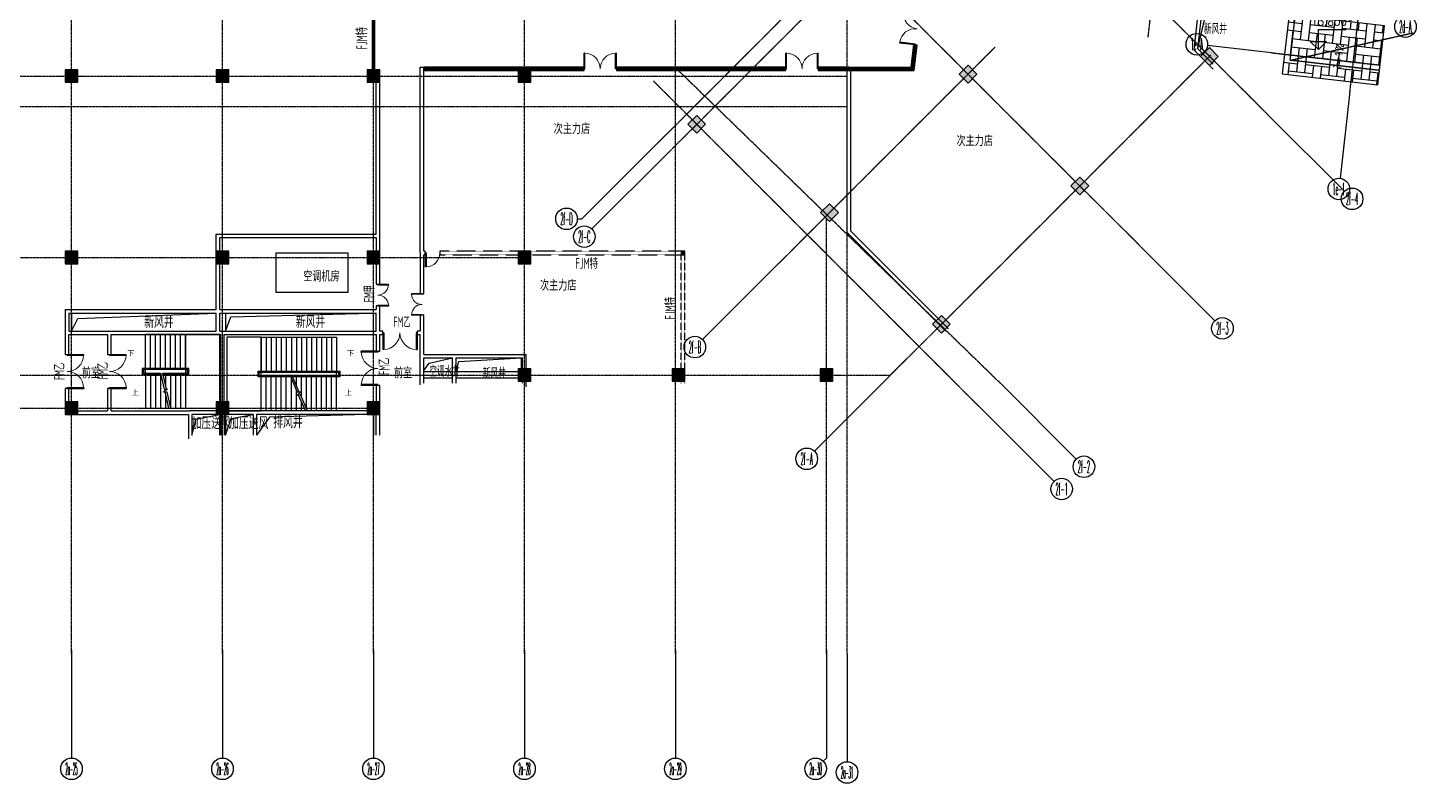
# Model space of a CAD drawing. Header units: metres. Extents: x -605703 to 859526, y 36355 to 746455.
# Drawn here: x -367043 to -289793, y 603033 to 645104 of the extents above; entities that cross this region are included whole.
import ezdxf
from ezdxf.enums import TextEntityAlignment as Align

# ---------------------------------------------------------------- set-up
doc = ezdxf.new("R2010")
doc.units = ezdxf.units.M
for name, pattern in [('2', [0.4, 0.3, -0.1]), ('CENTER2', [2.541, 1.587, -0.318, 0.318, -0.318]), ('DASH', [0.35, 0.25, -0.1])]:
    doc.linetypes.add(name, pattern=pattern)
for name, color, linetype in [('7', 8, 'Continuous'), ('AXIS', 3, 'Continuous'), ('AXIS_TEXT', 7, 'Continuous'), ('COLUMN', 2, 'Continuous'), ('DIM_ELEV', 3, 'Continuous'), ('DOTE', 251, 'CENTER2'), ('J-COLUMN', 7, 'Continuous'), ('J-STAIR', 163, 'Continuous'), ('J-TEXT', 7, 'Continuous'), ('j-WINDOW_TEXT', 7, 'Continuous'), ('j-防火卷帘', 66, 'Continuous'), ('PUB_DIM', 3, 'Continuous'), ('PUB_HATCH', 8, 'Continuous'), ('PUB_TEXT', 7, 'Continuous'), ('S-看线', 5, 'Continuous'), ('STAIR', 3, 'Continuous'), ('WALL', 2, 'Continuous'), ('WINDOW', 4, 'Continuous'), ('屋顶', 252, 'Continuous'), ('排水', 74, 'Continuous')]:
    doc.layers.add(name, color=color, linetype=linetype)
doc.styles.add('_TCH_AXIS', font='COMPLEX', dxfattribs={"bigfont": 'GBCBIG'})
doc.styles.add('_TCH_DIM', font='simplex_.ttf', dxfattribs={"bigfont": 'GBCBIG'})
doc.styles.add('COMPLEX', font='COMPLEX')
doc.styles.add('mobin', font='ros.shx', dxfattribs={"width": 0.55, "bigfont": 'hzdf2.shx'})
doc.styles.add('探索者', font='tssdeng.shx', dxfattribs={"width": 0.65, "bigfont": 'tssdchn.shx'})

# ---------------------------------------------------------------- blocks, each defined once
blk = doc.blocks.new('$DorLib2D$00000002')
at = {"color": 0}
for p, q in [((-0.5, 0), (-0.5, 0.4875)), ((-0.475, 0.4875), (-0.5, 0.4875)), ((-0.475, 0), (-0.475, 0.4875)), ((0.475, 0), (0.475, 0.4875)), ((0.475, 0.4875), (0.5, 0.4875)), ((0.5, 0), (0.5, 0.4875)), ((-0.5, 0), (-0.475, 0)), ((0.5, 0), (0.475, 0))]:
    blk.add_line(p, q, dxfattribs=at)
at = {"color": 0, "lineweight": 13}
for centre, start, end in [((-0.4875, 0), 0, 88.53072), ((0.4875, 0), 91.46928, 180)]:
    blk.add_arc(centre, 0.4875, start, end, dxfattribs=at)
blk = doc.blocks.new('_AXISO')
blk.add_circle((0, 0), 0.5)
at = {"layer": 'AXIS_TEXT', "style": 'COMPLEX', "width": 1.041667}
blk.add_attdef('A', text='', height=0.56, dxfattribs=at).set_placement((-0.25, -0.28), (0.25, -0.28), align=Align.FIT)
blk = doc.blocks.new('$TCHSYS$DOOR2D')
for p, q in [((0.45, 0.975), (0.5, 0.975)), ((0.45, 0), (0.45, 0.975)), ((0.5, 0), (0.5, 0.975)), ((0.5, 0), (0.45, 0))]:
    blk.add_line(p, q)
at = {"lineweight": 13}
blk.add_arc((0.475, 0), 0.975, 91.46928, 180, dxfattribs=at)
blk = doc.blocks.new('_FZH')
blk.add_lwpolyline([(-0.5, -0.5), (0.5, -0.5), (0.5, 0.5), (-0.5, 0.5)], close=True)
at = {"layer": 'PUB_HATCH'}
blk.add_solid([(-0.5, -0.5), (0.5, -0.5), (-0.5, 0.5), (0.5, 0.5)], dxfattribs=at)
blk = doc.blocks.new('A$C703A5871')
at = {"layer": 'WINDOW'}
h = blk.add_hatch(dxfattribs=at)
h.set_pattern_fill('编织材料', color=256, scale=900, style=0)
h.set_pattern_definition([(263.5006, (7588.5, 59541.85), (792.342, -996.09), [1350, -450]), (263.5006, (8035.6, 59490.9), (792.342, -996.09), [1350, -450]), (353.5006, (7984.7, 59043.8), (996.09, 792.342), [1350, -450]), (353.5006, (7933.75, 58596.7), (996.09, 792.342), [1350, -450])])
h.paths.add_polyline_path([(1862, -3533), (2236, -255), (546, -62), (546, -62), (-2881, 328), (-2881, 328), (-3080, 351), (-3454, -2928)])
blk.add_line((1930, -2937), (1941, -2838))
at = {"layer": 'DIM_ELEV'}
for p, q in [((-1184, 5684), (-1184, 6793)), ((-1184, 6793), (381, 6793)), ((-1184, 5684), (-1634, 6134)), ((-1634, 6134), (-734, 6134)), ((-1184, 5684), (-734, 6134)), ((-1448, -1569), (-1448, -459)), ((-1448, -459), (117, -459)), ((-1448, -1569), (-1898, -1119)), ((-1898, -1119), (-998, -1119)), ((-1448, -1569), (-998, -1119))]:
    blk.add_line(p, q, dxfattribs=at)
at = {"layer": 'WINDOW'}
for p, q in [((-2037, 232, 0), (-322, 15285, 0)), ((-1216, 15387, 0), (1715, 15053)), ((-1143, 130, 0), (572, 15183, 0)), ((0, 0), (1715, 15053)), ((1613, 14158), (-1318, 14492)), ((1511, 13264), (-1420, 13598)), ((1409, 12370), (-1522, 12704)), ((1307, 11476), (-1624, 11810)), ((1206, 10582), (-1726, 10915)), ((1104, 9687), (-1827, 10021)), ((1002, 8793), (-1929, 9127)), ((900, 7899), (-2031, 8233)), ((798, 7005), (-2133, 7339)), ((-2744, 1973, 0), (-2212, 6643, 0)), ((696, 6110), (-2235, 6444)), ((594, 5216), (-2337, 5550)), ((492, 4322), (-2439, 4656)), ((391, 3428), (-2541, 3762)), ((289, 2534), (-2642, 2868)), ((-2931, 334, 0), (-2739, 2023, 0)), ((187, 1639), (-2744, 1973)), ((85, 745), (-2846, 1079)), ((-3080, 351), (-3454, -2928)), ((2236, -255), (-3080, 351)), ((1862, -3533), (2236, -255)), ((-3454, -2928), (1862, -3533))]:
    blk.add_line(p, q, dxfattribs=at)
at = {"layer": 'WINDOW', "elevation": 0}
blk.add_lwpolyline([(-1216, 15387), (-2218, 6593)], dxfattribs=at)
at = {"layer": '排水'}
blk.add_circle((330, 119), 75, dxfattribs=at)
at = {"layer": 'PUB_TEXT', "style": '_TCH_DIM'}
for s, p in [('11.400', (-1502, 7018)), ('13.800', (-1845, -234))]:
    blk.add_text(s, height=421.4, dxfattribs=at).set_placement(p)

msp = doc.modelspace()

# ---------------------------------------------------------------- linework, layer by layer
at = {"layer": '7', "color": 252, "ltscale": 4, "extrusion": (-1.1827e-23, -1.32164e-09, 1), "elevation": 0}
msp.add_lwpolyline([(-349227, 630362), (-353227, 630362), (-353227, 632562), (-349227, 632562)], close=True, dxfattribs=at)
at = {"layer": 'AXIS', "extrusion": (-1.1827e-23, -1.32164e-09, 1)}
for p, q in [((-297841, 643712, 0), (-301405, 644118, 0)), ((-293480, 641560, 0), (-294032, 636722, 0)), ((-298029, 640244, 0), (-293786, 636002, 0)), ((-331977, 638706, 0), (-336220, 634463, 0)), ((-331412, 638140, 0), (-335654, 633898, 0)), ((-336468, 634463, 0), (-336220, 634463, 0)), ((-305242, 633032, 0), (-300999, 628789, 0)), ((-325260, 631988, 0), (-329502, 627746, 0)), ((-319037, 625766, 0), (-323280, 621523, 0)), ((-312949, 625324, 0), (-308706, 621082, 0)), ((-314187, 624087, 0), (-309944, 619844, 0)), ((-364609, 610437, 0), (-364609, 604437, 0)), ((-356209, 610437, 0), (-356209, 604437, 0)), ((-347809, 610437, 0), (-347809, 604437, 0)), ((-339409, 610437, 0), (-339409, 604437, 0)), ((-331009, 610437, 0), (-331009, 604437, 0)), ((-322609, 610437, 0), (-322609, 604437, 0)), ((-321459, 610233, 0), (-321459, 604233, 0)), ((-322785, 604261, 0), (-322609, 604437, 0))]:
    msp.add_line(p, q, dxfattribs=at)
msp.add_circle((-321459, 603633, 0), 600, dxfattribs=at)
at = {"layer": 'DOTE', "extrusion": (-1.1827e-23, -1.32164e-09, 1)}
for p, q in [((-304709, 644575, 0), (-297909, 704266, 0)), ((-339409, 610233, 0), (-339409, 668859, 0)), ((-331009, 610233, 0), (-331009, 668015, 0)), ((-321459, 610233, 0), (-321459, 668015, 0)), ((-364609, 610233, 0), (-364609, 665916, 0)), ((-356209, 610233, 0), (-356209, 665916, 0)), ((-347809, 610233, 0), (-347809, 665916, 0)), ((-293480, 641560, 0), (-291177, 661781, 0)), ((-312149, 654364, 0), (-298029, 640244, 0)), ((-331977, 638706, 0), (-319393, 651290, 0)), ((-331412, 638140, 0), (-319539, 650013, 0)), ((-321459, 649250, 0), (-305242, 633032, 0)), ((-325260, 631988, 0), (-313227, 644022, 0)), ((-319037, 625766, 0), (-301224, 643579, 0)), ((-297841, 643712, 0), (-291804, 643024, 0)), ((-331009, 642885, 0), (-312949, 625324, 0)), ((-431809, 642416, 0), (-321459, 642416, 0)), ((-332247, 642147, 0), (-314187, 624087, 0)), ((-541009, 640716, 0), (-321459, 640716, 0)), ((-322609, 610233, 0), (-322609, 634490, 0)), ((-554126, 632316, 0), (-339409, 632316, 0)), ((-322609, 625216, 0), (-322609, 626916, 0)), ((-441152, 625766, 0), (-319037, 625766, 0)), ((-515809, 623916, 0), (-347809, 623916, 0))]:
    msp.add_line(p, q, dxfattribs=at)
at = {"layer": 'J-STAIR', "ltscale": 4, "extrusion": (-1.1827e-23, -1.32164e-09, 1)}
msp.add_line((-301454, 646099, 3000), (-301962, 643952, 0), dxfattribs=at)
at = {"layer": 'j-防火卷帘', "linetype": 'DASH', "extrusion": (-1.1827e-23, -1.32164e-09, 1)}
for p, q in [((-344925, 632666, 0), (-345009, 632666, 0)), ((-345009, 632466, 0), (-344925, 632466, 0)), ((-344925, 632466, 0), (-344925, 632666, 0)), ((-330689, 632666, 0), (-344125, 632666, 0)), ((-344125, 632666, 0), (-344125, 632466, 0)), ((-344125, 632466, 0), (-330689, 632466, 0)), ((-330689, 625316, 0), (-330689, 632466, 0)), ((-330489, 625316, 0), (-330489, 632466, 0))]:
    msp.add_line(p, q, dxfattribs=at)
at = {"layer": 'j-防火卷帘', "linetype": 'DASH', "extrusion": (-1.1827e-23, -1.32164e-09, 1), "const_width": 200, "elevation": 0}
msp.add_lwpolyline([(-347809, 654666), (-347809, 642766)], dxfattribs=at)
at = {"layer": 'PUB_DIM', "extrusion": (-1.1827e-23, -1.32164e-09, 1), "elevation": 0}
for points in [[(-361076, 627007, 0, 0, 0), (-357634, 627007, 0, 0, 0), (-357634, 624856, 0, 0, 0), (-358545, 624856, 80, 0, 0), (-358845, 624856, 0, 0, 0)], [(-349388, 627007, 0, 0, 0), (-354685, 627007, 0, 0, 0), (-354685, 624856, 0, 0, 0), (-352493, 624856, 80, 0, 0), (-352193, 624856, 0, 0, 0)], [(-360811, 624820, 0, 0, 0), (-360042, 624820, 80, 0, 0), (-359742, 624820, 0, 0, 0)], [(-349492, 624820, 0, 0, 0), (-351003, 624820, 80, 0, 0), (-351303, 624820, 0, 0, 0)]]:
    msp.add_lwpolyline(points, format="xyseb", dxfattribs=at)
at = {"layer": 'S-看线', "ltscale": 4, "extrusion": (-1.1827e-23, -1.32164e-09, 1)}
for p, q in [((-364609, 629216, 0), (-364609, 628216, 0)), ((-356034, 629216, 0), (-356034, 628216, 0)), ((-347809, 628216, 0), (-347809, 629216, 0)), ((-339584, 626716, 0), (-339584, 626116, 0)), ((-343409, 625941, 0), (-345009, 625941, 0)), ((-339759, 625941, 0), (-343209, 625941, 0)), ((-343409, 625591, 0), (-345009, 625591, 0)), ((-339759, 625591, 0), (-343209, 625591, 0)), ((-356384, 623566, 0), (-356384, 622416, 0)), ((-356034, 623566, 0), (-356034, 622416, 0)), ((-347809, 623566, 0), (-347809, 622416, 0))]:
    msp.add_line(p, q, dxfattribs=at)
at = {"layer": 'S-看线', "ltscale": 4, "extrusion": (-1.1827e-23, -1.32164e-09, 1), "elevation": 0}
for points in [[(-364609, 628216), (-364260, 628922), (-356559, 629216)], [(-356034, 628216), (-355748, 629003), (-347942, 629216)], [(-345009, 626016), (-344704, 626426), (-343409, 626716)], [(-343209, 625941), (-343058, 626517), (-339584, 626716)], [(-357909, 622416), (-357673, 623312), (-356384, 623566)], [(-356034, 622416), (-355733, 623350), (-354509, 623566)], [(-348159, 623566), (-353601, 623415), (-354309, 622416)]]:
    msp.add_lwpolyline(points, dxfattribs=at)
at = {"layer": 'STAIR', "extrusion": (-1.1827e-23, -1.32164e-09, 1)}
for p, q in [((-358259, 628016, 0), (-360499, 628016, 0)), ((-360499, 626126, 0), (-360499, 628016, 0)), ((-360219, 626126, 0), (-360219, 628016, 0)), ((-359939, 626126, 0), (-359939, 628016, 0)), ((-359659, 626126, 0), (-359659, 628016, 0)), ((-359379, 626126, 0), (-359379, 628016, 0)), ((-359099, 626126, 0), (-359099, 628016, 0)), ((-358819, 626126, 0), (-358819, 628016, 0)), ((-358539, 626126, 0), (-358539, 628016, 0)), ((-358259, 626126, 0), (-358259, 628016, 0)), ((-356359, 628016, 0), (-358259, 628016, 0)), ((-358259, 628016, 0), (-358259, 626126, 0)), ((-356359, 623916, 0), (-356359, 628016, 0)), ((-354059, 627866, 0), (-355959, 627866, 0)), ((-355959, 627866, 0), (-355959, 623766, 0)), ((-354059, 627866, 0), (-349859, 627866, 0)), ((-354059, 627866, 0), (-354059, 625976, 0)), ((-354059, 625976, 0), (-354059, 627866, 0)), ((-353779, 627866, 0), (-353779, 625976, 0)), ((-353499, 627866, 0), (-353499, 625976, 0)), ((-353219, 627866, 0), (-353219, 625976, 0)), ((-352939, 627866, 0), (-352939, 625976, 0)), ((-352659, 627866, 0), (-352659, 625976, 0)), ((-352379, 627866, 0), (-352379, 625976, 0)), ((-352099, 627866, 0), (-352099, 625976, 0)), ((-351819, 627866, 0), (-351819, 625976, 0)), ((-351539, 627866, 0), (-351539, 625976, 0)), ((-351259, 627866, 0), (-351259, 625976, 0)), ((-350979, 627866, 0), (-350979, 625976, 0)), ((-350699, 627866, 0), (-350699, 625976, 0)), ((-350419, 627866, 0), (-350419, 625976, 0)), ((-350139, 627866, 0), (-350139, 625976, 0)), ((-349859, 627866, 0), (-349859, 625976, 0)), ((-360669, 626126, 0), (-360669, 625806, 0)), ((-358089, 626126, 0), (-360669, 626126, 0)), ((-360669, 625806, 0), (-359641, 625806, 0)), ((-360609, 626066, 0), (-360609, 625866, 0)), ((-358149, 626066, 0), (-360609, 626066, 0)), ((-360609, 625866, 0), (-359655, 625866, 0)), ((-358259, 626066, 0), (-360499, 626066, 0)), ((-360499, 625866, 0), (-360499, 626066, 0)), ((-360499, 625866, 0), (-359655, 625866, 0)), ((-360499, 625806, 0), (-360499, 623916, 0)), ((-360219, 625806, 0), (-360219, 623916, 0)), ((-359939, 625806, 0), (-359939, 623916, 0)), ((-359659, 625806, 0), (-359659, 623916, 0)), ((-359655, 625866, 0), (-359451, 624980, 0)), ((-359552, 625866, 0), (-358259, 625866, 0)), ((-359552, 625866, 0), (-359348, 624977, 0)), ((-359552, 625866, 0), (-358149, 625866, 0)), ((-359538, 625806, 0), (-358089, 625806, 0)), ((-359379, 625806, 0), (-359379, 625114, 0)), ((-359099, 625806, 0), (-359099, 623916, 0)), ((-358819, 625806, 0), (-358819, 623916, 0)), ((-358539, 625806, 0), (-358539, 623916, 0)), ((-358259, 626066, 0), (-358259, 625866, 0)), ((-358259, 625806, 0), (-358259, 623916, 0)), ((-358259, 625806, 0), (-358259, 623916, 0)), ((-358149, 625866, 0), (-358149, 626066, 0)), ((-358089, 625806, 0), (-358089, 626126, 0)), ((-354229, 625656, 0), (-354229, 625976, 0)), ((-354229, 625976, 0), (-349689, 625976, 0)), ((-354169, 625716, 0), (-354169, 625916, 0)), ((-354169, 625916, 0), (-349749, 625916, 0)), ((-354059, 625916, 0), (-349859, 625916, 0)), ((-354059, 625716, 0), (-354059, 625916, 0)), ((-349859, 625716, 0), (-349859, 625916, 0)), ((-349749, 625916, 0), (-349749, 625716, 0)), ((-349689, 625976, 0), (-349689, 625656, 0)), ((-359273, 624974, 0), (-359499, 624828, 0)), ((-359451, 624980, 0), (-359273, 624974, 0)), ((-352408, 625656, 0), (-354229, 625656, 0)), ((-352434, 625716, 0), (-354169, 625716, 0)), ((-352434, 625716, 0), (-354059, 625716, 0)), ((-354059, 623766, 0), (-354059, 625656, 0)), ((-354059, 623766, 0), (-354059, 625656, 0)), ((-353779, 623766, 0), (-353779, 625656, 0)), ((-353499, 623766, 0), (-353499, 625656, 0)), ((-353219, 623766, 0), (-353219, 625656, 0)), ((-352939, 623766, 0), (-352939, 625656, 0)), ((-352659, 623766, 0), (-352659, 625656, 0)), ((-352038, 624798, 0), (-352434, 625716, 0)), ((-352379, 623766, 0), (-352379, 625589, 0)), ((-349859, 625716, 0), (-352325, 625716, 0)), ((-351936, 624812, 0), (-352325, 625716, 0)), ((-349749, 625716, 0), (-352325, 625716, 0)), ((-349689, 625656, 0), (-352299, 625656, 0)), ((-352099, 625192, 0), (-352099, 625656, 0)), ((-351819, 624542, 0), (-351819, 625656, 0)), ((-351539, 623892, 0), (-351539, 625656, 0)), ((-351259, 623766, 0), (-351259, 625656, 0)), ((-350979, 623766, 0), (-350979, 625656, 0)), ((-350699, 623766, 0), (-350699, 625656, 0)), ((-350419, 623766, 0), (-350419, 625656, 0)), ((-350139, 623766, 0), (-350139, 625656, 0)), ((-349859, 623766, 0), (-349859, 625656, 0)), ((-359499, 624828, 0), (-359312, 624821, 0)), ((-359416, 624825, 0), (-359207, 623916, 0)), ((-359379, 624668, 0), (-359379, 623916, 0)), ((-359312, 624821, 0), (-359104, 623916, 0)), ((-352099, 623766, 0), (-352099, 624939, 0)), ((-352049, 624640, 0), (-351853, 624825, 0)), ((-351873, 624666, 0), (-352049, 624640, 0)), ((-351853, 624825, 0), (-352038, 624798, 0)), ((-351594, 623766, 0), (-351975, 624651, 0)), ((-351485, 623766, 0), (-351873, 624666, 0)), ((-351819, 623766, 0), (-351819, 624289, 0)), ((-360499, 623916, 0), (-359207, 623916, 0)), ((-359104, 623916, 0), (-358259, 623916, 0)), ((-358259, 623916, 0), (-356359, 623916, 0)), ((-355959, 623766, 0), (-354059, 623766, 0)), ((-351594, 623766, 0), (-354059, 623766, 0)), ((-349859, 623766, 0), (-351485, 623766, 0))]:
    msp.add_line(p, q, dxfattribs=at)
at = {"layer": 'WALL', "extrusion": (-1.1827e-23, -1.32164e-09, 1)}
for p, q in [((-301865, 646574, 0), (-302172, 643879, 0)), ((-301688, 646353, 0), (-301962, 643952, 0)), ((-301088, 642796, 0), (-302172, 643879, 0)), ((-301088, 643078, 0), (-301962, 643952, 0)), ((-345209, 632566, 0), (-345209, 642916, 0)), ((-345209, 642916, 0), (-345009, 642916, 0)), ((-345009, 632666, 0), (-345009, 642916, 0)), ((-347659, 633616, 0), (-347659, 642066, 0)), ((-347459, 633516, 0), (-347459, 642066, 0)), ((-321459, 633693, 0), (-321459, 642716, 0)), ((-321259, 633776, 0), (-321259, 642716, 0)), ((-356559, 633616, 0), (-347659, 633616, 0)), ((-356559, 629416, 0), (-356559, 633616, 0)), ((-347459, 630818, 0), (-347459, 633516, 0)), ((-315966, 628200, 0), (-321459, 633693, 0)), ((-315825, 628342, 0), (-321259, 633776, 0)), ((-356359, 633416, 0), (-347659, 633416, 0)), ((-356359, 629416, 0), (-356359, 633416, 0)), ((-347659, 633416, 0), (-347659, 630818, 0)), ((-345209, 632566, 0), (-345209, 630291, 0)), ((-345009, 630291, 0), (-345009, 632466, 0)), ((-347659, 630818, 0), (-347459, 630818, 0)), ((-347459, 629618, 0), (-347659, 629618, 0)), ((-347659, 629618, 0), (-347659, 629416, 0)), ((-347459, 629316, 0), (-347459, 629618, 0)), ((-345209, 630291, 0), (-345009, 630291, 0)), ((-364959, 629416, 0), (-364959, 628116, 0)), ((-364959, 629416, 0), (-356559, 629416, 0)), ((-364759, 629216, 0), (-364759, 628216, 0)), ((-364759, 629216, 0), (-356559, 629216, 0)), ((-356559, 628216, 0), (-356559, 629216, 0)), ((-356359, 629416, 0), (-347659, 629416, 0)), ((-356359, 628216, 0), (-356359, 629216, 0)), ((-356359, 629216, 0), (-347659, 629216, 0)), ((-347659, 628216, 0), (-347659, 629216, 0)), ((-347459, 628216, 0), (-347459, 629316, 0)), ((-345009, 629091, 0), (-345209, 629091, 0)), ((-345209, 629091, 0), (-345209, 628216, 0)), ((-345009, 628116, 0), (-345009, 629091, 0)), ((-364959, 628116, 0), (-364959, 626916, 0)), ((-364759, 628216, 0), (-362499, 628216, 0)), ((-362499, 628216, 0), (-356559, 628216, 0)), ((-356359, 628216, 0), (-356209, 628216, 0)), ((-356209, 628216, 0), (-347659, 628216, 0)), ((-347284, 628216, 0), (-347459, 628216, 0)), ((-347284, 628016, 0), (-347284, 628216, 0)), ((-345209, 628216, 0), (-345384, 628216, 0)), ((-345384, 628216, 0), (-345384, 628016, 0)), ((-345009, 626916, 0), (-345009, 628116, 0)), ((-364759, 628016, 0), (-362599, 628016, 0)), ((-364759, 626916, 0), (-364759, 628016, 0)), ((-362599, 628016, 0), (-362599, 626916, 0)), ((-362399, 626916, 0), (-362399, 628016, 0)), ((-362399, 628016, 0), (-356459, 628016, 0)), ((-356459, 628016, 0), (-356309, 628016, 0)), ((-356309, 624266, 0), (-356309, 628016, 0)), ((-356109, 624266, 0), (-356109, 628016, 0)), ((-356109, 628016, 0), (-347659, 628016, 0)), ((-347659, 628016, 0), (-347659, 627087, 0)), ((-347459, 627087, 0), (-347459, 628016, 0)), ((-347459, 628016, 0), (-347284, 628016, 0)), ((-345384, 628016, 0), (-345209, 628016, 0)), ((-345209, 626816, 0), (-345209, 628016, 0)), ((-364959, 626916, 0), (-364759, 626916, 0)), ((-362599, 626916, 0), (-362399, 626916, 0)), ((-347659, 627087, 0), (-347459, 627087, 0)), ((-345209, 625216, 0), (-345209, 626816, 0)), ((-345009, 626916, 0), (-343309, 626916, 0)), ((-345009, 625316, 0), (-345009, 626716, 0)), ((-345009, 626716, 0), (-343409, 626716, 0)), ((-343409, 625316, 0), (-343409, 626716, 0)), ((-343309, 626916, 0), (-339309, 626916, 0)), ((-343209, 625316, 0), (-343209, 626716, 0)), ((-343209, 626716, 0), (-339509, 626716, 0)), ((-339509, 625316, 0), (-339509, 626716, 0)), ((-339309, 625116, 0), (-339309, 626916, 0)), ((-364759, 625016, 0), (-364959, 625016, 0)), ((-364959, 625016, 0), (-364959, 624266, 0)), ((-364759, 624266, 0), (-364759, 625016, 0)), ((-362399, 625016, 0), (-362599, 625016, 0)), ((-362599, 625016, 0), (-362599, 623766, 0)), ((-362399, 623766, 0), (-362399, 625016, 0)), ((-347459, 625187, 0), (-347659, 625187, 0)), ((-347659, 625187, 0), (-347659, 624266, 0)), ((-347459, 624266, 0), (-347459, 625187, 0)), ((-364259, 623766, 0), (-362599, 623766, 0)), ((-364259, 623566, 0), (-362499, 623566, 0)), ((-362499, 623566, 0), (-358109, 623566, 0)), ((-362399, 623766, 0), (-358009, 623766, 0)), ((-358109, 623566, 0), (-358109, 622216, 0)), ((-354409, 623766, 0), (-358009, 623766, 0)), ((-357909, 623566, 0), (-357909, 622416, 0)), ((-354509, 623566, 0), (-357909, 623566, 0)), ((-356309, 623566, 0), (-356309, 622416, 0)), ((-356109, 623566, 0), (-356109, 622416, 0)), ((-354509, 623566, 0), (-354509, 622416, 0)), ((-348159, 623766, 0), (-354409, 623766, 0)), ((-348159, 623566, 0), (-354309, 623566, 0)), ((-354309, 623566, 0), (-354309, 622416, 0)), ((-347659, 622416, 0), (-347659, 623566, 0)), ((-347459, 622416, 0), (-347459, 623566, 0))]:
    msp.add_line(p, q, dxfattribs=at)
at = {"layer": 'WINDOW', "extrusion": (-1.1827e-23, -1.32164e-09, 1)}
for p, q in [((-317765, 644163, 0), (-317907, 642916, 0)), ((-317847, 642849, 0), (-317698, 644156, 0)), ((-317788, 642783, 0), (-317632, 644148, 0)), ((-317566, 644141, 0), (-317765, 644163, 0)), ((-317728, 642716, 0), (-317566, 644141, 0)), ((-336095, 642916, 0), (-345009, 642916, 0)), ((-345009, 642849, 0), (-336095, 642849, 0)), ((-345009, 642783, 0), (-336095, 642783, 0)), ((-336095, 642716, 0), (-336095, 642916, 0)), ((-324866, 642916, 0), (-334295, 642916, 0)), ((-334295, 642916, 0), (-334295, 642716, 0)), ((-334295, 642849, 0), (-324866, 642849, 0)), ((-334295, 642783, 0), (-324866, 642783, 0)), ((-324866, 642716, 0), (-324866, 642916, 0)), ((-321359, 642916, 0), (-323066, 642916, 0)), ((-323066, 642916, 0), (-323066, 642716, 0)), ((-323066, 642849, 0), (-321359, 642849, 0)), ((-323066, 642783, 0), (-321359, 642783, 0)), ((-321359, 642916, 0), (-317907, 642916, 0)), ((-321359, 642849, 0), (-317847, 642849, 0)), ((-321359, 642783, 0), (-317788, 642783, 0)), ((-345009, 642716, 0), (-336095, 642716, 0)), ((-334295, 642716, 0), (-324866, 642716, 0)), ((-323066, 642716, 0), (-321359, 642716, 0)), ((-321359, 642716, 0), (-317728, 642716, 0))]:
    msp.add_line(p, q, dxfattribs=at)
at = {"layer": '屋顶', "linetype": '2', "ltscale": 2, "extrusion": (-1.1827e-23, -1.32164e-09, 1)}
for p, q in [((-296806, 643292, 0), (-294808, 660829, 0)), ((-291838, 642726, 0), (-296806, 643292, 0))]:
    msp.add_line(p, q, dxfattribs=at)
at = {"layer": '屋顶', "color": 0, "linetype": '2', "ltscale": 2, "extrusion": (-1.1827e-23, -1.32164e-09, 1)}
msp.add_line((-296806, 643292, 0), (-289987, 644818, 0), dxfattribs=at)

# ---------------------------------------------------------------- block references
at = {"ltscale": 4, "extrusion": (-1.1827e-23, -1.32164e-09, 1)}
msp.add_blockref('A$C703A5871', (-293790, 645465, 0), dxfattribs=at)
at = {"layer": 'AXIS', "extrusion": (-1.1827e-23, -1.32164e-09, 1)}
ref = msp.add_blockref('_AXISO', (-290393, 645167, 0), dxfattribs=dict(at, xscale=1200, yscale=1200, zscale=1200))
ref.add_attrib('A', '2d-A', dxfattribs={"layer": 'AXIS_TEXT', "ltscale": 4, "extrusion": (-1.1827e-23, -1.32164e-09, 1), "height": 678.8, "style": '_TCH_AXIS', "width": 0.247059}).set_placement((-290733, 644828, 0), (-290054, 644828, 0), align=Align.FIT)
ref = msp.add_blockref('_AXISO', (-302001, 644186, 0), dxfattribs=dict(at, xscale=1200, yscale=1200, zscale=1200))
ref.add_attrib('A', '1e-A', dxfattribs={"layer": 'AXIS_TEXT', "ltscale": 4, "extrusion": (-1.1827e-23, -1.32164e-09, 1), "height": 678.8, "style": '_TCH_AXIS', "width": 0.269231}).set_placement((-302340, 643847, 0), (-301661, 643847, 0), align=Align.FIT)
ref = msp.add_blockref('_AXISO', (-294099, 636126, 0), dxfattribs=dict(at, xscale=1200, yscale=1200, zscale=1200))
ref.add_attrib('A', '1e-1', dxfattribs={"layer": 'AXIS_TEXT', "ltscale": 4, "extrusion": (-1.1827e-23, -1.32164e-09, 1), "height": 678.8, "style": '_TCH_AXIS', "width": 0.304348}).set_placement((-294439, 635787, 0), (-293760, 635787, 0), align=Align.FIT)
ref = msp.add_blockref('_AXISO', (-293362, 635577, 0), dxfattribs=dict(at, xscale=1200, yscale=1200, zscale=1200))
ref.add_attrib('A', '2f-4', dxfattribs={"layer": 'AXIS_TEXT', "ltscale": 4, "extrusion": (-1.1827e-23, -1.32164e-09, 1), "height": 678.8, "style": '_TCH_AXIS', "width": 0.28}).set_placement((-293702, 635238, 0), (-293023, 635238, 0), align=Align.FIT)
ref = msp.add_blockref('_AXISO', (-337068, 634463, 0), dxfattribs=dict(at, xscale=1200, yscale=1200, zscale=1200))
ref.add_attrib('A', '2f-D', dxfattribs={"layer": 'AXIS_TEXT', "ltscale": 4, "extrusion": (-1.1827e-23, -1.32164e-09, 1), "height": 678.8, "style": '_TCH_AXIS', "width": 0.276316}).set_placement((-337408, 634124, 0), (-336729, 634124, 0), align=Align.FIT)
ref = msp.add_blockref('_AXISO', (-336079, 633473, 0), dxfattribs=dict(at, xscale=1200, yscale=1200, zscale=1200))
ref.add_attrib('A', '2f-C', dxfattribs={"layer": 'AXIS_TEXT', "ltscale": 4, "extrusion": (-1.1827e-23, -1.32164e-09, 1), "height": 678.8, "style": '_TCH_AXIS', "width": 0.283784}).set_placement((-336418, 633134, 0), (-335739, 633134, 0), align=Align.FIT)
ref = msp.add_blockref('_AXISO', (-300575, 628365, 0), dxfattribs=dict(at, xscale=1200, yscale=1200, zscale=1200))
ref.add_attrib('A', '2f-3', dxfattribs={"layer": 'AXIS_TEXT', "ltscale": 4, "extrusion": (-1.1827e-23, -1.32164e-09, 1), "height": 678.8, "style": '_TCH_AXIS', "width": 0.287671}).set_placement((-300914, 628026, 0), (-300235, 628026, 0), align=Align.FIT)
ref = msp.add_blockref('_AXISO', (-329927, 627321, 0), dxfattribs=dict(at, xscale=1200, yscale=1200, zscale=1200))
ref.add_attrib('A', '2f-B', dxfattribs={"layer": 'AXIS_TEXT', "ltscale": 4, "extrusion": (-1.1827e-23, -1.32164e-09, 1), "height": 678.8, "style": '_TCH_AXIS', "width": 0.276316}).set_placement((-330266, 626982, 0), (-329587, 626982, 0), align=Align.FIT)
ref = msp.add_blockref('_AXISO', (-323704, 621099, 0), dxfattribs=dict(at, xscale=1200, yscale=1200, zscale=1200))
ref.add_attrib('A', '2f-A', dxfattribs={"layer": 'AXIS_TEXT', "ltscale": 4, "extrusion": (-1.1827e-23, -1.32164e-09, 1), "height": 678.8, "style": '_TCH_AXIS', "width": 0.272727}).set_placement((-324044, 620760, 0), (-323365, 620760, 0), align=Align.FIT)
ref = msp.add_blockref('_AXISO', (-308282, 620658, 0), dxfattribs=dict(at, xscale=1200, yscale=1200, zscale=1200))
ref.add_attrib('A', '2f-2', dxfattribs={"layer": 'AXIS_TEXT', "ltscale": 4, "extrusion": (-1.1827e-23, -1.32164e-09, 1), "height": 678.8, "style": '_TCH_AXIS', "width": 0.287671}).set_placement((-308622, 620318, 0), (-307943, 620318, 0), align=Align.FIT)
ref = msp.add_blockref('_AXISO', (-309520, 619420, 0), dxfattribs=dict(at, xscale=1200, yscale=1200, zscale=1200))
ref.add_attrib('A', '2f-1', dxfattribs={"layer": 'AXIS_TEXT', "ltscale": 4, "extrusion": (-1.1827e-23, -1.32164e-09, 1), "height": 678.8, "style": '_TCH_AXIS', "width": 0.308824}).set_placement((-309859, 619081, 0), (-309180, 619081, 0), align=Align.FIT)
ref = msp.add_blockref('_AXISO', (-364609, 603837, 0), dxfattribs=dict(at, xscale=1200, yscale=1200, zscale=1200))
ref.add_attrib('A', '2a-25', dxfattribs={"layer": 'AXIS_TEXT', "ltscale": 4, "extrusion": (-1.1827e-23, -1.32164e-09, 1), "height": 678.8, "style": '_TCH_AXIS', "width": 0.21}).set_placement((-364949, 603497, 0), (-364270, 603497, 0), align=Align.FIT)
ref = msp.add_blockref('_AXISO', (-356209, 603837, 0), dxfattribs=dict(at, xscale=1200, yscale=1200, zscale=1200))
ref.add_attrib('A', '2a-26', dxfattribs={"layer": 'AXIS_TEXT', "ltscale": 4, "extrusion": (-1.1827e-23, -1.32164e-09, 1), "height": 678.8, "style": '_TCH_AXIS', "width": 0.21}).set_placement((-356549, 603497, 0), (-355870, 603497, 0), align=Align.FIT)
ref = msp.add_blockref('_AXISO', (-347809, 603837, 0), dxfattribs=dict(at, xscale=1200, yscale=1200, zscale=1200))
ref.add_attrib('A', '2a-27', dxfattribs={"layer": 'AXIS_TEXT', "ltscale": 4, "extrusion": (-1.1827e-23, -1.32164e-09, 1), "height": 678.8, "style": '_TCH_AXIS', "width": 0.21}).set_placement((-348149, 603497, 0), (-347470, 603497, 0), align=Align.FIT)
ref = msp.add_blockref('_AXISO', (-339409, 603837, 0), dxfattribs=dict(at, xscale=1200, yscale=1200, zscale=1200))
ref.add_attrib('A', '2a-28', dxfattribs={"layer": 'AXIS_TEXT', "ltscale": 4, "extrusion": (-1.1827e-23, -1.32164e-09, 1), "height": 678.8, "style": '_TCH_AXIS', "width": 0.21}).set_placement((-339749, 603497, 0), (-339070, 603497, 0), align=Align.FIT)
ref = msp.add_blockref('_AXISO', (-331009, 603837, 0), dxfattribs=dict(at, xscale=1200, yscale=1200, zscale=1200))
ref.add_attrib('A', '2a-29', dxfattribs={"layer": 'AXIS_TEXT', "ltscale": 4, "extrusion": (-1.1827e-23, -1.32164e-09, 1), "height": 678.8, "style": '_TCH_AXIS', "width": 0.21}).set_placement((-331349, 603497, 0), (-330670, 603497, 0), align=Align.FIT)
ref = msp.add_blockref('_AXISO', (-323209, 603837, 0), dxfattribs=dict(at, xscale=1200, yscale=1200, zscale=1200))
ref.add_attrib('A', '2a-30', dxfattribs={"layer": 'AXIS_TEXT', "ltscale": 4, "extrusion": (-1.1827e-23, -1.32164e-09, 1), "height": 678.8, "style": '_TCH_AXIS', "width": 0.212121}).set_placement((-323549, 603497, 0), (-322870, 603497, 0), align=Align.FIT)
at = {"layer": 'COLUMN', "extrusion": (-1.1827e-23, -1.32164e-09, 1)}
for p, xscale, yscale, zscale, rotation in [((-301300, 643503, 0), 699.9999999999638, 700.0000000004657, 700.0000000002519, 44.99999999975407), ((-314729, 642519, 0), 700.0000000002931, 700.0000000004657, 700.0000000002519, 44.99999999978102), ((-329826, 639726, 0), 700.0000000002109, 700, 699.9999999999228, 315.0000007057434), ((-308506, 636297, 0), 699.9999999999638, 700.0000000004657, 700.0000000002519, 44.99999999975407), ((-322436, 634812, 0), 699.9999999996346, 700.0000000004657, 700.0000000002519, 44.99999999978102), ((-339409, 632316, 0), 700, 700.0000000004657, 700.0000000004657, 359.9999999999619), ((-316214, 628589, 0), 699.9999999999638, 700.0000000004657, 700.0000000005813, 44.99999999975407), ((-364609, 623916, 0), 700, 700, 700, 359.9999999999619), ((-347809, 623916, 0), 700, 699.9999999995343, 699.9999999995343, 359.9999999999619)]:
    msp.add_blockref('_FZH', p, dxfattribs=dict(at, xscale=xscale, yscale=yscale, zscale=zscale, rotation=rotation))
for p, xscale, yscale, zscale in [((-364609, 642416, 0), 700.0000000004657, 700, 700), ((-356209, 642416, 0), 700.0000000004657, 700, 700), ((-347809, 642416, 0), 700, 699.9999999995343, 699.9999999995343), ((-339409, 642416, 0), 700, 699.9999999995343, 699.9999999995343), ((-364609, 632316, 0), 700, 700, 700), ((-356209, 632316, 0), 700, 700, 700), ((-347809, 632316, 0), 699.9999999995343, 699.9999999995343, 699.9999999995343), ((-339409, 625766, 0), 700.0000000004657, 699.9999999995343, 699.9999999995343), ((-330839, 625766, 0), 700.0000000004657, 699.9999999995343, 699.9999999995343), ((-322609, 625766, 0), 700.0000000004657, 699.9999999995343, 699.9999999995343), ((-356209, 623916, 0), 700.0000000004657, 700, 700)]:
    msp.add_blockref('_FZH', p, dxfattribs=dict(at, xscale=xscale, yscale=yscale, zscale=zscale))
at = {"layer": 'J-COLUMN', "color": 2, "extrusion": (-1.1827e-23, -1.32164e-09, 1), "xscale": 199.9999999850988, "yscale": 200.0000000149012, "zscale": 200.0000000149012}
msp.add_blockref('_FZH', (-330589, 632566, 0), dxfattribs=at)
at = {"layer": 'WINDOW', "extrusion": (-1.1827e-23, -1.32164e-09, 1)}
for p, xscale, yscale, zscale, rotation in [((-317563, 645046, 0), -1799.999999999876, 1800, -1800, 83.50067428515605), ((-347559, 630218, 0), -1200, -1200, -1200, 90.00000000005284), ((-345109, 629691, 0), -1200, 1200, -1200, 90.00000000002503), ((-346334, 628116, 0), 1900, -1900, 1900, 359.999999999986), ((-364859, 625966, 0), 1900, 1900, 1900, 270.0000000000404), ((-362499, 625966, 0), 1900, 1900, 1900, 270.0000000000386), ((-347559, 626137, 0), 1900, 1900, 1900, 90.00000000005441)]:
    msp.add_blockref('$DorLib2D$00000002', p, dxfattribs=dict(at, xscale=xscale, yscale=yscale, zscale=zscale, rotation=rotation))
for name, p, xscale, yscale, zscale in [('$DorLib2D$00000002', (-335195, 642816, 0), -1800, 1800, -1800), ('$DorLib2D$00000002', (-323966, 642816, 0), -1800, 1800, -1800), ('$TCHSYS$DOOR2D', (-344525, 632566, 0), -800, -800, -800)]:
    msp.add_blockref(name, p, dxfattribs=dict(at, xscale=xscale, yscale=yscale, zscale=zscale))

# ---------------------------------------------------------------- texts
at = {"layer": 'J-TEXT', "extrusion": (-1.1827e-23, -1.32164e-09, 1), "style": 'mobin'}
for s, width, p in [('新风井', 0.55, (-301611, 644744, 3000)), ('次主力店', 0.65, (-337782, 639179, 0)), ('次主力店', 0.65, (-315373, 638512, 0)), ('空调机房', 0.65, (-351718, 630968, 0)), ('次主力店', 0.65, (-338543, 630463, 0)), ('前室', 0.65, (-364035, 625586, 0)), ('前室', 0.65, (-346674, 625586, 0)), ('空调水井', 0.55, (-344705, 625676, 3000)), ('新风井', 0.55, (-341728, 625563, 3000))]:
    msp.add_text(s, height=600, dxfattribs=dict(at, width=width)).set_placement(p)
at = {"layer": 'J-TEXT', "extrusion": (-1.1827e-23, -1.32164e-09, 1), "width": 0.65}
for s, p in [('新风井', (-360566, 628444, 0)), ('新风井', (-352131, 628444, 0)), ('加压送风', (-357925, 622815, 0)), ('加压送风', (-355841, 622815, 0)), ('排风井', (-353386, 622861, 0))]:
    msp.add_text(s, height=600, dxfattribs=at).set_placement(p)
at = {"layer": 'j-WINDOW_TEXT', "color": 150, "extrusion": (-1.1827e-23, -1.32164e-09, 1), "style": '探索者'}
for s, width, p in [('FJM特', 0.6, (-348154, 643894, 0)), ('FM甲', 0.5, (-347739, 629819, 0)), ('FJM特', 0.6, (-330981, 628856, 0)), ('FM乙', 0.5, (-346915, 625766, 0)), ('FM乙', 0.5, (-364988, 625487, 0)), ('FM乙', 0.5, (-362566, 625529, 0))]:
    msp.add_text(s, height=600, rotation=90, dxfattribs=dict(at, width=width)).set_placement(p)
for s, width, p in [('FJM特', 0.6, (-336575, 631677, 0)), ('FM乙', 0.5, (-346710, 628420, 0))]:
    msp.add_text(s, height=600, dxfattribs=dict(at, width=width)).set_placement(p)
at = {"layer": 'PUB_TEXT', "extrusion": (-1.1827e-23, -1.32164e-09, 1), "style": '_TCH_DIM'}
msp.add_text('i=1%', height=421.4, rotation=83.81226, dxfattribs=at).set_placement((-293974, 642822, 0))
for s, p in [('下', (-361513, 626832, 0)), ('下', (-349288, 626832, 0)), ('上', (-361256, 624645, 0)), ('上', (-349392, 624645, 0))]:
    msp.add_text(s, height=281, dxfattribs=at).set_placement(p)
at = {"layer": 'PUB_TEXT', "extrusion": (-1.1827e-23, -1.32164e-09, 1), "style": '_TCH_AXIS', "width": 0.223404}
msp.add_text('2a-31', height=678.8, dxfattribs=at).set_placement((-321799, 603294, 0), (-321120, 603294, 0), align=Align.FIT)

doc.saveas('drawing.dxf')
